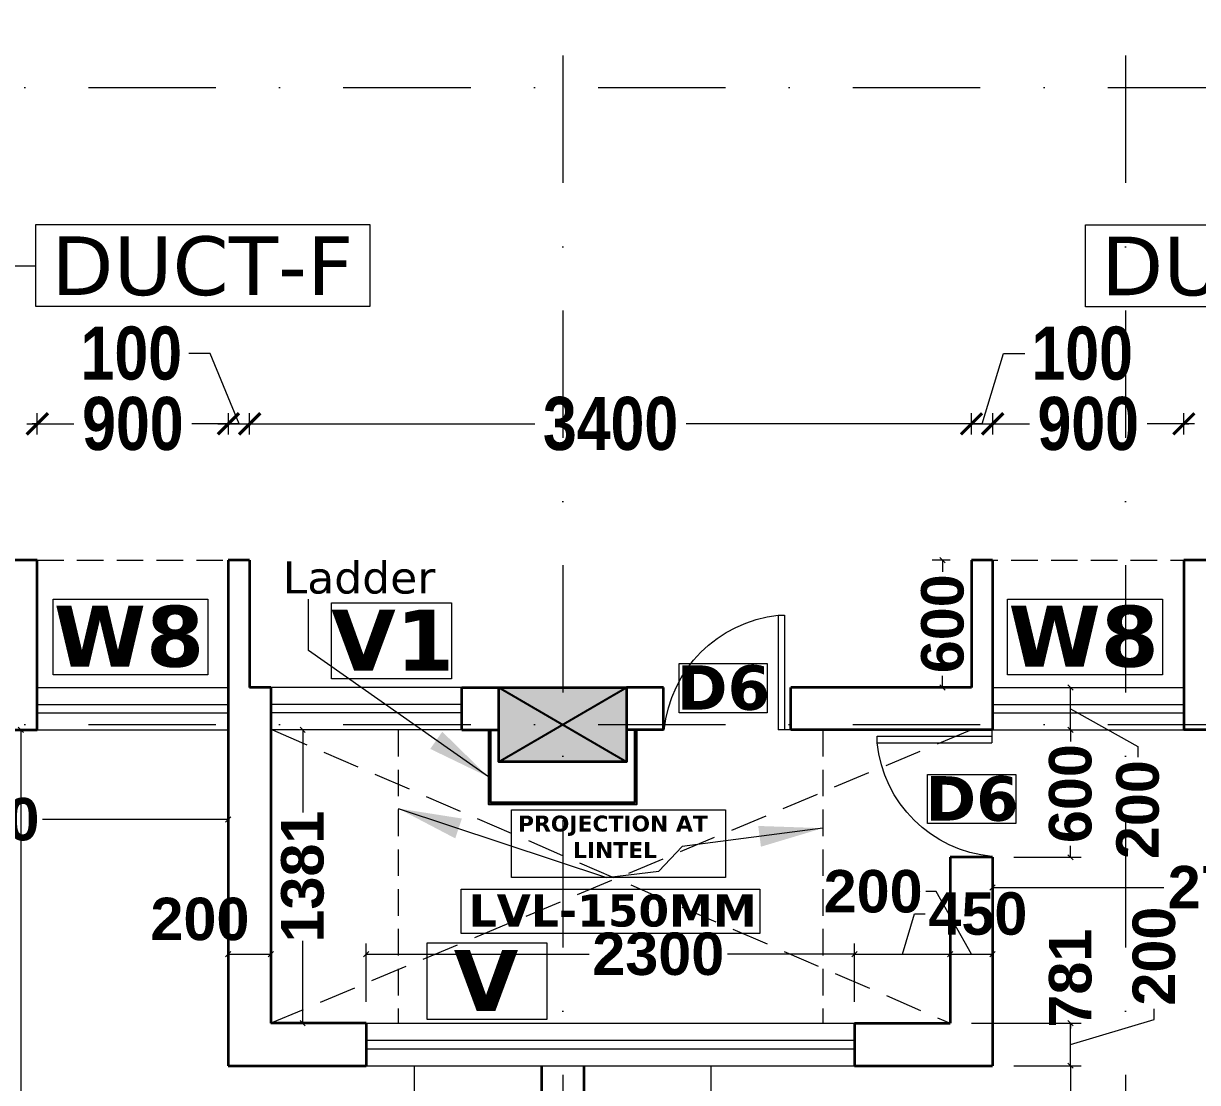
# Model space of a CAD drawing. Header units: millimetres. Extents: x -3092162 to 4513894, y -12317808 to 1849994.
# Drawn here: x -384874 to -379345, y -5824667 to -5819679 of the extents above; entities that cross this region are included whole.
import ezdxf

# ---------------------------------------------------------------- set-up
doc = ezdxf.new("R2010")
doc.units = ezdxf.units.MM
doc.header["$LTSCALE"] = 2
doc.header["$MEASUREMENT"] = 0
doc.header["$PDMODE"] = 34
doc.header["$PDSIZE"] = 500
for name, pattern in [('DASHDOT', [1, 0.5, -0.25, 0, -0.25]), ('DASHED2', [0.375, 0.25, -0.125]), ('HIDDEN', [0.375, 0.25, -0.125])]:
    doc.linetypes.add(name, pattern=pattern)
for name, color, linetype, lineweight, true_color in [('AEROW', 7, 'Continuous', 15, 0x0d0d0d), ('duct text', 7, 'Continuous', 5, 0x30182a), ('partation wall', 7, 'Continuous', 20, 0x525023)]:
    doc.layers.add(name, color=color, linetype=linetype, lineweight=lineweight, true_color=true_color)
for name, color, linetype, lineweight in [('coloumn', 10, 'Continuous', 35), ('D DIM', 250, 'Continuous', 9), ('D6', 10, 'Continuous', 5), ('DOOR', 27, 'Continuous', 5), ('glass', 5, 'Continuous', 15), ('GRID', 251, 'DASHDOT', 5), ('ldr', 11, 'Continuous', 25), ('PARGOLA', 115, 'DASHED2', 5), ('PROJ', 251, 'HIDDEN', 5), ('SILL', 74, 'Continuous', 9), ('taxe', 7, 'Continuous', 9), ('TEXT', 7, 'Continuous', 13), ('toi.dim.', 214, 'Continuous', 9), ('VENTI', 162, 'Continuous', 5), ('WAll', 250, 'Continuous', 35)]:
    doc.layers.add(name, color=color, linetype=linetype, lineweight=lineweight)
doc.styles.add('door', font='arial.ttf', dxfattribs={"height": 70})
doc.styles.add('INNER DIM', font='ARIALNB.TTF', dxfattribs={"height": 250})
doc.styles.add('int dim', font='arialbd.ttf', dxfattribs={"height": 200})
doc.styles.add('style2', font='verdana.ttf')
doc.dimstyles.new('DOOR', dxfattribs={"dimtxt": 100, "dimasz": 100, "dimexe": 25, "dimexo": 50, "dimgap": 25, "dimtad": 0, "dimtih": 1, "dimtoh": 1, "dimdec": 0, "dimzin": 3, "dimdsep": 46, "dimtxsty": 'door', "dimblk": 'OBLIQUE', "dimcen": 200, "dimclrd": 256, "dimclre": 256, "dimclrt": 256, "dimadec": 0, "dimazin": 0, "dimtfac": 1, "dimtdec": 0, "dimtofl": 0, "dimtmove": 2, "dimatfit": 3, "dimfxl": 300, "dimfxlon": 1, "dimfrac": 1, "dimtolj": 1, "dimtzin": 0, "dimlwd": -1, "dimlwe": -1, "dimarcsym": 0})
doc.dimstyles.new('INNER DIM', dxfattribs={"dimscale": 0, "dimtxt": 250, "dimasz": 100, "dimexe": 50, "dimexo": 50, "dimgap": 50, "dimtad": 0, "dimdec": 0, "dimzin": 0, "dimdsep": 46, "dimtxsty": 'INNER DIM', "dimblk": 'ARCHTICK', "dimcen": 100, "dimdle": 50, "dimclrd": 256, "dimclre": 256, "dimclrt": 256, "dimadec": 0, "dimazin": 0, "dimtfac": 1, "dimtdec": 0, "dimtix": 1, "dimtmove": 2, "dimatfit": 3, "dimfxl": 50, "dimfxlon": 1, "dimtolj": 1, "dimtzin": 0, "dimlwd": -1, "dimlwe": -1, "dimarcsym": 1})
doc.dimstyles.new('toilet detail', dxfattribs={"dimtxt": 150, "dimasz": 25, "dimexe": 50, "dimexo": 100, "dimgap": 25, "dimtad": 0, "dimdec": 0, "dimzin": 3, "dimdsep": 46, "dimtxsty": 'int dim', "dimblk": 'OBLIQUE', "dimcen": 90, "dimclrd": 214, "dimclre": 214, "dimclrt": 256, "dimadec": 0, "dimazin": 0, "dimtfac": 1, "dimtdec": 0, "dimtofl": 0, "dimtmove": 1, "dimatfit": 3, "dimfxl": 1, "dimfrac": 1, "dimtolj": 1, "dimtzin": 0, "dimlwd": -1, "dimlwe": -1, "dimarcsym": 1})

# ---------------------------------------------------------------- blocks, each defined once
blk = doc.blocks.new('_Oblique')
at = {"color": 0, "linetype": 'ByBlock', "lineweight": -2}
blk.add_line((-0.5, -0.5), (0.5, 0.5), dxfattribs=at)
blk = doc.blocks.new('1000 DOOR R')
at = {"layer": 'DOOR', "color": 252, "ltscale": 200}
for p, q in [((-900, -900), (0, -900)), ((-900, -900), (-900, -950)), ((0, -1000), (0, -900)), ((-900, -950), (0, -950))]:
    blk.add_line(p, q, dxfattribs=at)
blk.add_arc((96.2, -1003), 1001.5, 95.46124, 174.09882, dxfattribs=at)
blk = doc.blocks.new('_ArchTick')
at = {"color": 0, "linetype": 'ByBlock', "const_width": 0.15}
blk.add_lwpolyline([(-0.5, -0.5), (0.5, 0.5)], dxfattribs=at)
blk = doc.blocks.new('*D292')
at = {"layer": 'Defpoints', "color": 0, "lineweight": 50, "ltscale": 100, "transparency": 16777216}
for p in [(-385109.7, -5823006.2), (-384886.4, -5823006.2), (-385108.8, -5827456.2)]:
    blk.add_point(p, dxfattribs=at)
at = {"layer": 'toi.dim.', "color": 214, "ltscale": 100, "transparency": 16777216}
for p, q in [((-385009.7, -5823006.2), (-384836.4, -5823006.2)), ((-384886.4, -5823006.2), (-384886.4, -5824904.9)), ((-384886.4, -5827456.2), (-384886.4, -5825557.5)), ((-385008.8, -5827456.2), (-384836.4, -5827456.2))]:
    blk.add_line(p, q, dxfattribs=at)
at = {"layer": 'toi.dim.', "color": 214, "ltscale": 100, "transparency": 16777216, "xscale": 25, "yscale": 25, "zscale": 25}
for p, rotation in [((-384886.4, -5823006.2), 90), ((-384886.4, -5827456.2), 270)]:
    blk.add_blockref('_Oblique', p, dxfattribs=dict(at, rotation=rotation))
at = {"layer": 'toi.dim.', "ltscale": 100, "transparency": 16777216, "insert": (-384886.4, -5825231.2), "char_height": 200, "attachment_point": 5, "rotation": 90, "style": 'int dim'}
blk.add_mtext('\\A1;4450', dxfattribs=at)
blk = doc.blocks.new('*D318')
at = {"layer": 'Defpoints', "color": 0, "lineweight": 50, "ltscale": 100, "transparency": 16777216}
for p in [(-380309.7, -5824587.4), (-379942.9, -5824587.4), (-380482.7, -5827456.2)]:
    blk.add_point(p, dxfattribs=at)
at = {"layer": 'toi.dim.', "color": 214, "ltscale": 100, "transparency": 16777216}
for p, q in [((-380209.7, -5824587.4), (-379892.9, -5824587.4)), ((-379942.9, -5824587.4), (-379942.9, -5825696)), ((-379942.9, -5827456.2), (-379942.9, -5826347.6)), ((-380382.7, -5827456.2), (-379892.9, -5827456.2))]:
    blk.add_line(p, q, dxfattribs=at)
at = {"layer": 'toi.dim.', "color": 214, "ltscale": 100, "transparency": 16777216, "xscale": 25, "yscale": 25, "zscale": 25}
for p, rotation in [((-379942.9, -5824587.4), 90), ((-379942.9, -5827456.2), 270)]:
    blk.add_blockref('_Oblique', p, dxfattribs=dict(at, rotation=rotation))
at = {"layer": 'toi.dim.', "ltscale": 100, "transparency": 16777216, "insert": (-379942.9, -5826021.8), "char_height": 200, "attachment_point": 5, "rotation": 90, "style": 'int dim'}
blk.add_mtext('\\A1;2869', dxfattribs=at)
blk = doc.blocks.new('*D319')
at = {"layer": 'Defpoints', "color": 0, "lineweight": 50, "ltscale": 100, "transparency": 16777216}
for p in [(-380509.7, -5824387.4), (-379942.9, -5824387.4), (-380309.7, -5824587.4)]:
    blk.add_point(p, dxfattribs=at)
at = {"layer": 'toi.dim.', "color": 214, "ltscale": 100, "transparency": 16777216}
for p, q in [((-379549.1, -5824369.3), (-379549.1, -5824319.3)), ((-380409.7, -5824387.4), (-379892.9, -5824387.4)), ((-379942.9, -5824487.4), (-379549.1, -5824369.3)), ((-379942.9, -5824587.4), (-379942.9, -5824387.4)), ((-380209.7, -5824587.4), (-379892.9, -5824587.4))]:
    blk.add_line(p, q, dxfattribs=at)
at = {"layer": 'toi.dim.', "color": 214, "ltscale": 100, "transparency": 16777216, "xscale": 25, "yscale": 25, "zscale": 25}
for p, rotation in [((-379942.9, -5824387.4), 90), ((-379942.9, -5824587.4), 270)]:
    blk.add_blockref('_Oblique', p, dxfattribs=dict(at, rotation=rotation))
at = {"layer": 'toi.dim.', "ltscale": 100, "transparency": 16777216, "insert": (-379549.1, -5824071.6), "char_height": 200, "attachment_point": 5, "rotation": 90, "style": 'int dim'}
blk.add_mtext('\\A1;200', dxfattribs=at)
blk = doc.blocks.new('*D320')
at = {"layer": 'Defpoints', "color": 0, "lineweight": 50, "ltscale": 100, "transparency": 16777216}
for p in [(-380309.7, -5823606.2), (-379942.9, -5823606.2), (-380509.7, -5824387.4)]:
    blk.add_point(p, dxfattribs=at)
at = {"layer": 'toi.dim.', "color": 214, "ltscale": 100, "transparency": 16777216}
for p, q in [((-379942.9, -5823606.2), (-379942.9, -5823581.2)), ((-380209.7, -5823606.2), (-379892.9, -5823606.2)), ((-380409.7, -5824387.4), (-379892.9, -5824387.4)), ((-379942.9, -5824387.4), (-379942.9, -5824412.4))]:
    blk.add_line(p, q, dxfattribs=at)
at = {"layer": 'toi.dim.', "color": 214, "ltscale": 100, "transparency": 16777216, "xscale": 25, "yscale": 25, "zscale": 25}
for p, rotation in [((-379942.9, -5823606.2), 270), ((-379942.9, -5824387.4), 90)]:
    blk.add_blockref('_Oblique', p, dxfattribs=dict(at, rotation=rotation))
at = {"layer": 'toi.dim.', "ltscale": 100, "transparency": 16777216, "insert": (-379942.9, -5824175.1), "char_height": 200, "attachment_point": 5, "rotation": 90, "style": 'int dim'}
blk.add_mtext('\\A1;781', dxfattribs=at)
blk = doc.blocks.new('*D321')
at = {"layer": 'Defpoints', "color": 0, "lineweight": 50, "ltscale": 100, "transparency": 16777216}
for p in [(-380309.7, -5823006.2), (-379942.9, -5823006.2), (-380309.7, -5823606.2)]:
    blk.add_point(p, dxfattribs=at)
at = {"layer": 'toi.dim.', "color": 214, "ltscale": 100, "transparency": 16777216}
for p, q in [((-380209.7, -5823006.2), (-379892.9, -5823006.2)), ((-379942.9, -5823006.2), (-379942.9, -5823060.9)), ((-379942.9, -5823606.2), (-379942.9, -5823551.5)), ((-380209.7, -5823606.2), (-379892.9, -5823606.2))]:
    blk.add_line(p, q, dxfattribs=at)
at = {"layer": 'toi.dim.', "color": 214, "ltscale": 100, "transparency": 16777216, "xscale": 25, "yscale": 25, "zscale": 25}
for p, rotation in [((-379942.9, -5823006.2), 90), ((-379942.9, -5823606.2), 270)]:
    blk.add_blockref('_Oblique', p, dxfattribs=dict(at, rotation=rotation))
at = {"layer": 'toi.dim.', "ltscale": 100, "transparency": 16777216, "insert": (-379942.9, -5823306.2), "char_height": 200, "attachment_point": 5, "rotation": 90, "style": 'int dim'}
blk.add_mtext('\\A1;600', dxfattribs=at)
blk = doc.blocks.new('*D322')
at = {"layer": 'Defpoints', "color": 0, "lineweight": 50, "ltscale": 100, "transparency": 16777216}
for p in [(-380309.7, -5822806.2), (-379942.9, -5822806.2), (-380309.7, -5823006.2)]:
    blk.add_point(p, dxfattribs=at)
at = {"layer": 'toi.dim.', "color": 214, "ltscale": 100, "transparency": 16777216}
for p, q in [((-380209.7, -5822806.2), (-379892.9, -5822806.2)), ((-379942.9, -5823006.2), (-379942.9, -5822806.2)), ((-379942.9, -5822906.2), (-379625.7, -5823084)), ((-380209.7, -5823006.2), (-379892.9, -5823006.2)), ((-379625.7, -5823084), (-379625.7, -5823134))]:
    blk.add_line(p, q, dxfattribs=at)
at = {"layer": 'toi.dim.', "color": 214, "ltscale": 100, "transparency": 16777216, "xscale": 25, "yscale": 25, "zscale": 25}
for p, rotation in [((-379942.9, -5822806.2), 90), ((-379942.9, -5823006.2), 270)]:
    blk.add_blockref('_Oblique', p, dxfattribs=dict(at, rotation=rotation))
at = {"layer": 'toi.dim.', "ltscale": 100, "transparency": 16777216, "insert": (-379625.7, -5823381.7), "char_height": 200, "attachment_point": 5, "rotation": 90, "style": 'int dim'}
blk.add_mtext('\\A1;200', dxfattribs=at)
blk = doc.blocks.new('*D338')
at = {"layer": 'Defpoints', "color": 0, "lineweight": 50, "ltscale": 100, "transparency": 16777216}
for p in [(-383470.7, -5823006.2), (-383559.2, -5824387.4), (-383484.7, -5824387.4)]:
    blk.add_point(p, dxfattribs=at)
at = {"layer": 'toi.dim.', "color": 214, "ltscale": 100, "transparency": 16777216}
for p, q in [((-383570.7, -5823006.2), (-383609.2, -5823006.2)), ((-383559.2, -5823006.2), (-383559.2, -5823394.8)), ((-383559.2, -5824387.4), (-383559.2, -5823998.8)), ((-383584.7, -5824387.4), (-383609.2, -5824387.4))]:
    blk.add_line(p, q, dxfattribs=at)
at = {"layer": 'toi.dim.', "color": 214, "ltscale": 100, "transparency": 16777216, "xscale": 25, "yscale": 25, "zscale": 25}
for p, rotation in [((-383559.2, -5823006.2), 90), ((-383559.2, -5824387.4), 270)]:
    blk.add_blockref('_Oblique', p, dxfattribs=dict(at, rotation=rotation))
at = {"layer": 'toi.dim.', "ltscale": 100, "transparency": 16777216, "insert": (-383559.2, -5823696.8), "char_height": 200, "attachment_point": 5, "rotation": 90, "style": 'int dim'}
blk.add_mtext('\\A1;1381', dxfattribs=at)
blk = doc.blocks.new('*D339')
at = {"layer": 'Defpoints', "color": 0, "lineweight": 50, "ltscale": 100, "transparency": 16777216}
for p in [(-386309.7, -5823287.8), (-383909.7, -5823427.7), (-383909.7, -5823427.7)]:
    blk.add_point(p, dxfattribs=at)
at = {"layer": 'toi.dim.', "color": 214, "ltscale": 100, "transparency": 16777216}
for p, q in [((-386309.7, -5823387.8), (-386309.7, -5823477.7)), ((-386309.7, -5823427.7), (-385435.1, -5823427.7)), ((-383909.7, -5823427.7), (-384784.3, -5823427.7)), ((-383909.7, -5823527.7), (-383909.7, -5823477.7))]:
    blk.add_line(p, q, dxfattribs=at)
at = {"layer": 'toi.dim.', "color": 214, "ltscale": 100, "transparency": 16777216, "xscale": 25, "yscale": 25, "zscale": 25, "rotation": 180}
blk.add_blockref('_Oblique', (-386309.7, -5823427.7), dxfattribs=at)
at = {"layer": 'toi.dim.', "color": 214, "ltscale": 100, "transparency": 16777216, "xscale": 25, "yscale": 25, "zscale": 25}
blk.add_blockref('_Oblique', (-383909.7, -5823427.7), dxfattribs=at)
at = {"layer": 'toi.dim.', "ltscale": 100, "transparency": 16777216, "insert": (-385109.7, -5823427.7), "char_height": 200, "attachment_point": 5, "style": 'int dim'}
blk.add_mtext('\\A1;2400', dxfattribs=at)
blk = doc.blocks.new('*D340')
at = {"layer": 'Defpoints', "color": 0, "lineweight": 50, "ltscale": 100, "transparency": 16777216}
for p in [(-377584.7, -5823662.4), (-380309.7, -5823731.5), (-377584.7, -5823748)]:
    blk.add_point(p, dxfattribs=at)
at = {"layer": 'toi.dim.', "color": 214, "ltscale": 100, "transparency": 16777216}
for p, q in [((-380309.7, -5823748), (-379502.6, -5823748)), ((-377584.7, -5823748), (-378846.4, -5823748)), ((-380309.7, -5823831.5), (-380309.7, -5823798)), ((-377584.7, -5823762.4), (-377584.7, -5823798))]:
    blk.add_line(p, q, dxfattribs=at)
at = {"layer": 'toi.dim.', "color": 214, "ltscale": 100, "transparency": 16777216, "xscale": 25, "yscale": 25, "zscale": 25, "rotation": 180}
blk.add_blockref('_Oblique', (-380309.7, -5823748), dxfattribs=at)
at = {"layer": 'toi.dim.', "color": 214, "ltscale": 100, "transparency": 16777216, "xscale": 25, "yscale": 25, "zscale": 25}
blk.add_blockref('_Oblique', (-377584.7, -5823748), dxfattribs=at)
at = {"layer": 'toi.dim.', "ltscale": 100, "transparency": 16777216, "insert": (-379174.5, -5823748), "char_height": 200, "attachment_point": 5, "style": 'int dim'}
blk.add_mtext('\\A1;2725', dxfattribs=at)
blk = doc.blocks.new('*D341')
at = {"layer": 'Defpoints', "color": 0, "lineweight": 50, "ltscale": 100, "transparency": 16777216}
for p in [(-383709.7, -5824061.8), (-383909.7, -5824141.4), (-383709.7, -5824141.4)]:
    blk.add_point(p, dxfattribs=at)
at = {"layer": 'toi.dim.', "color": 214, "ltscale": 100, "transparency": 16777216}
for p, q in [((-383909.7, -5824041.4), (-383909.7, -5824011.8)), ((-383709.7, -5824041.4), (-383709.7, -5824011.8)), ((-383909.7, -5824061.8), (-383709.7, -5824061.8))]:
    blk.add_line(p, q, dxfattribs=at)
at = {"layer": 'toi.dim.', "color": 214, "ltscale": 100, "transparency": 16777216, "xscale": 25, "yscale": 25, "zscale": 25, "rotation": 180}
blk.add_blockref('_Oblique', (-383909.7, -5824061.8), dxfattribs=at)
at = {"layer": 'toi.dim.', "color": 214, "ltscale": 100, "transparency": 16777216, "xscale": 25, "yscale": 25, "zscale": 25}
blk.add_blockref('_Oblique', (-383709.7, -5824061.8), dxfattribs=at)
at = {"layer": 'toi.dim.', "ltscale": 100, "transparency": 16777216, "insert": (-384043.1, -5823897.7), "char_height": 200, "attachment_point": 5, "style": 'int dim'}
blk.add_mtext('\\A1;200', dxfattribs=at)
blk = doc.blocks.new('*D342')
at = {"layer": 'Defpoints', "color": 0, "lineweight": 50, "ltscale": 100, "transparency": 16777216}
for p in [(-380959.7, -5824061.8), (-383259.7, -5824387.4), (-380959.7, -5824387.4)]:
    blk.add_point(p, dxfattribs=at)
at = {"layer": 'toi.dim.', "color": 214, "ltscale": 100, "transparency": 16777216}
for p, q in [((-383259.7, -5824287.4), (-383259.7, -5824011.8)), ((-380959.7, -5824287.4), (-380959.7, -5824011.8)), ((-383259.7, -5824061.8), (-382209.8, -5824061.8)), ((-380959.7, -5824061.8), (-381559, -5824061.8))]:
    blk.add_line(p, q, dxfattribs=at)
at = {"layer": 'toi.dim.', "color": 214, "ltscale": 100, "transparency": 16777216, "xscale": 25, "yscale": 25, "zscale": 25, "rotation": 180}
blk.add_blockref('_Oblique', (-383259.7, -5824061.8), dxfattribs=at)
at = {"layer": 'toi.dim.', "color": 214, "ltscale": 100, "transparency": 16777216, "xscale": 25, "yscale": 25, "zscale": 25}
blk.add_blockref('_Oblique', (-380959.7, -5824061.8), dxfattribs=at)
at = {"layer": 'toi.dim.', "ltscale": 100, "transparency": 16777216, "insert": (-381884.4, -5824061.8), "char_height": 200, "attachment_point": 5, "style": 'int dim'}
blk.add_mtext('\\A1;2300', dxfattribs=at)
blk = doc.blocks.new('*D343')
at = {"layer": 'Defpoints', "color": 0, "lineweight": 50, "ltscale": 100, "transparency": 16777216}
for p in [(-380509.7, -5824061.8), (-380959.7, -5824387.4), (-380509.7, -5824387.4)]:
    blk.add_point(p, dxfattribs=at)
at = {"layer": 'toi.dim.', "color": 214, "ltscale": 100, "transparency": 16777216}
for p, q in [((-380734.7, -5824061.8), (-380677.8, -5823872.2)), ((-380677.8, -5823872.2), (-380627.8, -5823872.2)), ((-380959.7, -5824287.4), (-380959.7, -5824011.8)), ((-380509.7, -5824287.4), (-380509.7, -5824011.8)), ((-380959.7, -5824061.8), (-380509.7, -5824061.8))]:
    blk.add_line(p, q, dxfattribs=at)
at = {"layer": 'toi.dim.', "color": 214, "ltscale": 100, "transparency": 16777216, "xscale": 25, "yscale": 25, "zscale": 25, "rotation": 180}
blk.add_blockref('_Oblique', (-380959.7, -5824061.8), dxfattribs=at)
at = {"layer": 'toi.dim.', "color": 214, "ltscale": 100, "transparency": 16777216, "xscale": 25, "yscale": 25, "zscale": 25}
blk.add_blockref('_Oblique', (-380509.7, -5824061.8), dxfattribs=at)
at = {"layer": 'toi.dim.', "ltscale": 100, "transparency": 16777216, "insert": (-380379.2, -5823872.2), "char_height": 200, "attachment_point": 5, "style": 'int dim'}
blk.add_mtext('\\A1;450', dxfattribs=at)
blk = doc.blocks.new('*D344')
at = {"layer": 'Defpoints', "color": 0, "lineweight": 50, "ltscale": 100, "transparency": 16777216}
for p in [(-380309.7, -5824061.8), (-380509.7, -5824387.4), (-380309.7, -5824387.4)]:
    blk.add_point(p, dxfattribs=at)
at = {"layer": 'toi.dim.', "color": 214, "ltscale": 100, "transparency": 16777216}
for p, q in [((-380574.8, -5823767.3), (-380624.8, -5823767.3)), ((-380409.7, -5824061.8), (-380574.8, -5823767.3)), ((-380509.7, -5824287.4), (-380509.7, -5824011.8)), ((-380309.7, -5824287.4), (-380309.7, -5824011.8)), ((-380509.7, -5824061.8), (-380309.7, -5824061.8))]:
    blk.add_line(p, q, dxfattribs=at)
at = {"layer": 'toi.dim.', "color": 214, "ltscale": 100, "transparency": 16777216, "xscale": 25, "yscale": 25, "zscale": 25, "rotation": 180}
blk.add_blockref('_Oblique', (-380509.7, -5824061.8), dxfattribs=at)
at = {"layer": 'toi.dim.', "color": 214, "ltscale": 100, "transparency": 16777216, "xscale": 25, "yscale": 25, "zscale": 25}
blk.add_blockref('_Oblique', (-380309.7, -5824061.8), dxfattribs=at)
at = {"layer": 'toi.dim.', "ltscale": 100, "transparency": 16777216, "insert": (-380872.5, -5823767.3), "char_height": 200, "attachment_point": 5, "style": 'int dim'}
blk.add_mtext('\\A1;200', dxfattribs=at)
blk = doc.blocks.new('*D346')
at = {"layer": 'Defpoints', "color": 0, "lineweight": 50, "ltscale": 100, "transparency": 16777216}
for p in [(-380545.1, -5822206.2), (-380409.7, -5822206.2), (-380409.7, -5822806.2)]:
    blk.add_point(p, dxfattribs=at)
at = {"layer": 'toi.dim.', "color": 214, "ltscale": 100, "transparency": 16777216}
for p, q in [((-380509.7, -5822206.2), (-380595.1, -5822206.2)), ((-380545.1, -5822206.2), (-380545.1, -5822260.9)), ((-380545.1, -5822806.2), (-380545.1, -5822751.5)), ((-380509.7, -5822806.2), (-380595.1, -5822806.2))]:
    blk.add_line(p, q, dxfattribs=at)
at = {"layer": 'toi.dim.', "color": 214, "ltscale": 100, "transparency": 16777216, "xscale": 25, "yscale": 25, "zscale": 25}
for p, rotation in [((-380545.1, -5822206.2), 90), ((-380545.1, -5822806.2), 270)]:
    blk.add_blockref('_Oblique', p, dxfattribs=dict(at, rotation=rotation))
at = {"layer": 'toi.dim.', "ltscale": 100, "transparency": 16777216, "insert": (-380545.1, -5822506.2), "char_height": 200, "attachment_point": 5, "rotation": 90, "style": 'int dim'}
blk.add_mtext('\\A1;600', dxfattribs=at)

msp = doc.modelspace()

# ---------------------------------------------------------------- hatches: boundary and pattern name
at = {"layer": 'coloumn', "ltscale": 100}
msp.add_hatch(color=256, dxfattribs=at).paths.add_polyline_path([(-382034.7, -5822806.2), (-382034.7, -5823156.2), (-382634.7, -5823156.2), (-382634.7, -5822806.2)])
msp.add_hatch(color=256, dxfattribs=at).paths.add_polyline_path([(-382034.7, -5822806.2), (-382034.7, -5823156.2), (-382634.7, -5823156.2), (-382634.7, -5822806.2)])
msp.add_hatch(color=256, dxfattribs=at).paths.add_polyline_path([(-382034.7, -5822806.2), (-382034.7, -5823156.2), (-382634.7, -5823156.2), (-382634.7, -5822806.2)])

# ---------------------------------------------------------------- linework, layer by layer
at = {"layer": 'coloumn', "lineweight": 25, "ltscale": 100}
for p, q in [((-382634.7, -5823156.2), (-382034.7, -5822806.2)), ((-382634.7, -5822806.2), (-382034.7, -5823156.2)), ((-382634.7, -5823156.2), (-382034.7, -5822806.2)), ((-382634.7, -5822806.2), (-382034.7, -5823156.2)), ((-382634.7, -5823156.2), (-382034.7, -5822806.2)), ((-382634.7, -5822806.2), (-382034.7, -5823156.2))]:
    msp.add_line(p, q, dxfattribs=at)
at = {"layer": 'coloumn', "ltscale": 100}
msp.add_lwpolyline([(-382034.7, -5822806.2), (-382034.7, -5823156.2), (-382634.7, -5823156.2), (-382634.7, -5822806.2)], close=True, dxfattribs=at)
msp.add_lwpolyline([(-382034.7, -5822806.2), (-382034.7, -5823156.2), (-382634.7, -5823156.2), (-382634.7, -5822806.2)], close=True, dxfattribs=at)
msp.add_lwpolyline([(-382034.7, -5822806.2), (-382034.7, -5823156.2), (-382634.7, -5823156.2), (-382634.7, -5822806.2)], close=True, dxfattribs=at)
at = {"layer": 'D DIM', "ltscale": 100}
for p, q in [((-383995.5, -5821233), (-384095.5, -5821233)), ((-383858.9, -5821564.6), (-383995.5, -5821233)), ((-380359.3, -5821564.6), (-380258.4, -5821233.3)), ((-380258.4, -5821233.3), (-380158.4, -5821233.3)), ((-384808.9, -5821614.6), (-384808.9, -5821514.6)), ((-384808.9, -5821614.6), (-384808.9, -5821514.6)), ((-383908.9, -5821614.6), (-383908.9, -5821514.6)), ((-383908.9, -5821614.6), (-383908.9, -5821514.6)), ((-383808.9, -5821614.6), (-383808.9, -5821514.6)), ((-383808.9, -5821614.6), (-383808.9, -5821514.6)), ((-380409.3, -5821614.6), (-380409.3, -5821514.6)), ((-380409.3, -5821614.6), (-380409.3, -5821514.6)), ((-380309.3, -5821614.6), (-380309.3, -5821514.6)), ((-380309.3, -5821614.6), (-380309.3, -5821514.6)), ((-379409.3, -5821614.6), (-379409.3, -5821514.6)), ((-379409.3, -5821614.6), (-379409.3, -5821514.6)), ((-384858.9, -5821564.6), (-384636.3, -5821564.6)), ((-384808.9, -5821564.6), (-384833, -5821564.6)), ((-383858.9, -5821564.6), (-384081.5, -5821564.6)), ((-383958.9, -5821564.6), (-383758.9, -5821564.6)), ((-383858.9, -5821564.6), (-382465.3, -5821564.6)), ((-380359.3, -5821564.6), (-381752.9, -5821564.6)), ((-380409.3, -5821564.6), (-380309.3, -5821564.6)), ((-380409.3, -5821564.6), (-380309.3, -5821564.6)), ((-380359.3, -5821564.6), (-380136.7, -5821564.6)), ((-379359.3, -5821564.6), (-379581.9, -5821564.6)), ((-379409.3, -5821564.6), (-379385.1, -5821564.6))]:
    msp.add_line(p, q, dxfattribs=at)
at = {"layer": 'D6', "ltscale": 0.1}
for points in [[(-381786.5, -5822693.2), (-381371.7, -5822693.2), (-381371.7, -5822925), (-381786.5, -5822925)], [(-380615.7, -5823215.6), (-380200.9, -5823215.6), (-380200.9, -5823447.3), (-380615.7, -5823447.3)]]:
    msp.add_lwpolyline(points, close=True, dxfattribs=at)
at = {"layer": 'duct text', "ltscale": 0.1}
for points in [[(-384815.7, -5820626), (-383243.2, -5820626), (-383243.2, -5821012.2), (-384815.7, -5821012.2)], [(-379871.8, -5820627), (-378299.2, -5820627), (-378299.2, -5821013.2), (-379871.8, -5821013.2)]]:
    msp.add_lwpolyline(points, close=True, dxfattribs=at)
at = {"layer": 'glass', "ltscale": 100}
for p, q in [((-384809.8, -5822886.2), (-383909.6, -5822886.2)), ((-384809.8, -5822926.2), (-383909.6, -5822926.2)), ((-382809.7, -5822886.2), (-383709.7, -5822886.2)), ((-382809.7, -5822926.2), (-383709.7, -5822926.2)), ((-380309.7, -5822886.2), (-379409.7, -5822886.2)), ((-380309.7, -5822926.2), (-379409.7, -5822926.2)), ((-383259.7, -5824467.4), (-380959.7, -5824467.4)), ((-383259.7, -5824507.4), (-380959.7, -5824507.4))]:
    msp.add_line(p, q, dxfattribs=at)
at = {"layer": 'GRID', "color": 5, "ltscale": 600}
for p, q in [((-382334.3, -5807829.3), (-382334.3, -5892623.2)), ((-379684.3, -5807829.3), (-379684.3, -5892623.2))]:
    msp.add_line(p, q, dxfattribs=at)
at = {"layer": 'GRID', "color": 6, "ltscale": 600}
for p, q in [((-460174.2, -5819981.2), (-367334.7, -5819981.2)), ((-460174.2, -5822981.2), (-367334.7, -5822981.2))]:
    msp.add_line(p, q, dxfattribs=at)
at = {"layer": 'ldr', "ltscale": 100}
for points in [[(-382684.5, -5823006.2), (-382684.5, -5823356), (-381984.8, -5823356), (-381984.8, -5823006.2)], [(-382674.5, -5823006.2), (-382674.5, -5823346), (-381994.8, -5823346), (-381994.8, -5823006.2)]]:
    msp.add_lwpolyline(points, dxfattribs=at)
at = {"layer": 'PARGOLA', "ltscale": 350}
for p, q in [((-380409.7, -5823006.2), (-383709.7, -5824387.4)), ((-383700.7, -5823006.2), (-380509.7, -5824387.4))]:
    msp.add_line(p, q, dxfattribs=at)
at = {"layer": 'partation wall', "ltscale": 100}
for p, q in [((-383034.7, -5824587.4), (-383034.7, -5827613.4)), ((-381634.7, -5827613.4), (-381634.7, -5824587.4))]:
    msp.add_line(p, q, dxfattribs=at)
at = {"layer": 'PROJ', "ltscale": 250}
for p, q in [((-384809.7, -5822206.2), (-383909.7, -5822206.2)), ((-380409.7, -5822206.2), (-379409.7, -5822206.2)), ((-383109.7, -5823006.2), (-383109.7, -5824387.4)), ((-381109.7, -5823006.2), (-381109.7, -5824387.4))]:
    msp.add_line(p, q, dxfattribs=at)
at = {"layer": 'SILL', "ltscale": 100}
for p, q in [((-384809.7, -5822806.2), (-383909.7, -5822806.2)), ((-382809.7, -5822806.2), (-383709.7, -5822806.2)), ((-380309.7, -5822806.2), (-379409.7, -5822806.2)), ((-384809.7, -5823006.2), (-383909.7, -5823006.2)), ((-382809.7, -5823006.2), (-383700.7, -5823006.2)), ((-380309.7, -5823006.2), (-379409.7, -5823006.2)), ((-383259.7, -5824387.4), (-380959.7, -5824387.4)), ((-383259.7, -5824587.4), (-380959.7, -5824587.4))]:
    msp.add_line(p, q, dxfattribs=at)
at = {"layer": 'taxe', "ltscale": 0.1}
msp.add_lwpolyline([(-382812.8, -5823756.9), (-381406.6, -5823756.9), (-381406.6, -5823964.2), (-382812.8, -5823964.2)], close=True, dxfattribs=at)
at = {"layer": 'TEXT', "ltscale": 100}
msp.add_lwpolyline([(-382575.5, -5823382.8), (-381568.2, -5823382.8), (-381568.2, -5823700.5), (-382575.5, -5823700.5)], close=True, dxfattribs=at)
at = {"layer": 'VENTI', "ltscale": 100}
for points in [[(-384005.4, -5822746.9), (-384735, -5822746.9), (-384735, -5822389.7), (-384005.4, -5822389.7)], [(-382857.6, -5822765.3), (-383423.7, -5822765.3), (-383423.7, -5822408.1), (-382857.6, -5822408.1)], [(-379509.4, -5822746.9), (-380239, -5822746.9), (-380239, -5822389.7), (-379509.4, -5822389.7)], [(-382973.9, -5824368), (-382407.8, -5824368), (-382407.8, -5824010.9), (-382973.9, -5824010.9)]]:
    msp.add_lwpolyline(points, close=True, dxfattribs=at)
at = {"layer": 'WAll', "ltscale": 100}
for p, q in [((-384809.7, -5822206.2), (-385409.7, -5822206.2)), ((-384809.7, -5823006.2), (-384809.7, -5822206.2)), ((-383809.7, -5822206.2), (-383909.7, -5822206.2)), ((-383809.7, -5822206.2), (-383909.7, -5822206.2)), ((-383909.7, -5822206.2), (-383909.7, -5823246.2)), ((-383809.7, -5822206.2), (-383809.7, -5822806.2)), ((-380309.7, -5822206.2), (-380409.7, -5822206.2)), ((-380409.7, -5822206.2), (-380409.7, -5822806.2)), ((-380309.7, -5822206.2), (-380309.7, -5823006.2)), ((-378809.7, -5822206.2), (-379409.7, -5822206.2)), ((-378809.7, -5822206.2), (-379409.7, -5822206.2)), ((-379409.7, -5822206.2), (-379409.7, -5823006.2)), ((-383709.7, -5822806.2), (-383809.7, -5822806.2)), ((-383709.7, -5822806.2), (-383709.7, -5823246.2)), ((-382809.7, -5823006.2), (-382809.7, -5822806.2)), ((-382809.7, -5822806.2), (-382634.7, -5822806.2)), ((-381859.7, -5822806.2), (-382034.7, -5822806.2)), ((-381859.7, -5823006.2), (-381859.7, -5822806.2)), ((-380409.7, -5822806.2), (-381259.5, -5822806.2)), ((-381259.5, -5823006.2), (-381259.5, -5822806.2)), ((-383709.7, -5822906.2), (-383709.7, -5824387.4)), ((-385409.7, -5823006.2), (-384809.7, -5823006.2)), ((-383909.7, -5823006.2), (-383909.7, -5824587.4)), ((-382809.7, -5823006.2), (-382634.7, -5823006.2)), ((-381859.7, -5823006.2), (-382034.7, -5823006.2)), ((-380309.7, -5823006.2), (-381259.5, -5823006.2)), ((-378809.7, -5823006.2), (-379409.7, -5823006.2)), ((-380509.7, -5823606.2), (-380509.7, -5824387.4)), ((-380309.7, -5823606.2), (-380509.7, -5823606.2)), ((-380309.7, -5823606.2), (-380309.7, -5824587.4)), ((-383259.7, -5824387.4), (-383709.7, -5824387.4)), ((-383259.7, -5824387.4), (-383259.7, -5824587.4)), ((-380959.7, -5824387.4), (-380959.7, -5824587.4)), ((-380959.7, -5824387.4), (-380509.7, -5824387.4)), ((-383909.7, -5824587.4), (-383709.7, -5824587.4)), ((-383909.7, -5824587.4), (-383259.7, -5824587.4)), ((-382434.7, -5824587.4), (-382434.7, -5827456.2)), ((-382234.7, -5824587.4), (-382234.7, -5827456.2)), ((-380959.7, -5824587.4), (-380309.7, -5824587.4))]:
    msp.add_line(p, q, dxfattribs=at)

# ---------------------------------------------------------------- block references
at = {"layer": 'D DIM', "ltscale": 100, "xscale": 100, "yscale": 100, "zscale": 100, "rotation": 180}
for p in [(-384808.9, -5821564.6), (-383908.9, -5821564.6), (-383808.9, -5821564.6), (-380309.3, -5821564.6)]:
    msp.add_blockref('_ArchTick', p, dxfattribs=at)
at = {"layer": 'D DIM', "ltscale": 100, "xscale": 100, "yscale": 100, "zscale": 100}
for p in [(-383908.9, -5821564.6), (-383808.9, -5821564.6), (-380409.3, -5821564.6), (-379409.3, -5821564.6)]:
    msp.add_blockref('_ArchTick', p, dxfattribs=at)
at = {"layer": 'DOOR', "ltscale": 100, "extrusion": (0, 0, -1), "xscale": 0.5999999999997379, "yscale": 0.5999999999997379, "zscale": -0.6000000002695848}
for p, rotation in [((381859.5, -5823006.2), 270), ((380313.7, -5823606.2), 180)]:
    msp.add_blockref('1000 DOOR R', p, dxfattribs=dict(at, rotation=rotation))

# ---------------------------------------------------------------- texts
at = {"layer": 'D DIM', "ltscale": 100, "char_height": 250, "attachment_point": 5, "style": 'INNER DIM'}
for s, insert in [('\\A1;100', (-384366.1, -5821233)), ('\\A1;100', (-379887.8, -5821233.3)), ('\\A1;900', (-384358.9, -5821564.6)), ('\\A1;3400', (-382109.1, -5821564.6)), ('\\A1;900', (-379859.3, -5821564.6))]:
    msp.add_mtext(s, dxfattribs=dict(at, insert=insert))
at = {"layer": 'D6', "ltscale": 0.1, "char_height": 210, "attachment_point": 5, "style": 'style2'}
for insert in [(-381577.4, -5822808.4), (-380406.6, -5823330.8)]:
    msp.add_mtext('\\pt2310;{\\fVerdana|b1|i0|c0|p34;D6}', dxfattribs=dict(at, insert=insert))
at = {"layer": 'duct text', "ltscale": 0.1, "char_height": 276.639, "width": 1547.237, "attachment_point": 5, "style": 'style2'}
for insert in [(-384031.1, -5820822.6), (-379087.1, -5820823.6)]:
    msp.add_mtext('\\pt3043;DUCT-F', dxfattribs=dict(at, insert=insert))
at = {"layer": 'taxe', "ltscale": 0.1, "char_height": 151.2, "attachment_point": 5, "style": 'style2'}
for s, insert in [('\\pt1663.2;Ladder', (-383293.8, -5822289.5)), ('\\pt1663.2;{\\fVerdana|b1|i0|c0|p34;LVL-150MM}', (-382099.1, -5823858))]:
    msp.add_mtext(s, dxfattribs=dict(at, insert=insert))
at = {"layer": 'TEXT', "ltscale": 100, "insert": (-382749.9, -5823409.7), "char_height": 75, "width": 1331.504, "attachment_point": 1, "style": 'style2'}
msp.add_mtext('\\pi204.72;{\\fVerdana|b1|i0|c0|p34;PROJECTION AT \\P\\pi463.62;LINTEL}', dxfattribs=at)
at = {"layer": 'VENTI', "ltscale": 100, "char_height": 287, "attachment_point": 5, "style": 'style2'}
for insert in [(-384377.1, -5822567.3), (-379881.1, -5822567.3)]:
    msp.add_mtext('\\pt3157;{\\fVerdana|b1|i0|c0|p34;W8}', dxfattribs=dict(at, insert=insert))
at = {"layer": 'VENTI', "ltscale": 0.1, "char_height": 287, "attachment_point": 5, "style": 'style2'}
for s, insert in [('\\pt3157;{\\fVerdana|b1|i0|c0|p34;V1}', (-383136, -5822582.9)), ('\\pt3157;{\\fVerdana|b1|i0|c0|p34;V}', (-382695.6, -5824185.7))]:
    msp.add_mtext(s, dxfattribs=dict(at, insert=insert))

# ---------------------------------------------------------------- dimensions: what is measured, and where the dimension line sits
at = {"layer": 'toi.dim.', "ltscale": 100}
for base, p1, p2, picture, middle in [((-380545.1, -5822206.2), (-380409.7, -5822806.2), (-380409.7, -5822206.2), '*D346', (-380545.1, -5822506.2)), ((-384886.4, -5823006.2), (-385108.8, -5827456.2), (-385109.7, -5823006.2), '*D292', (-384886.4, -5825231.2)), ((-383559.2, -5824387.4), (-383470.7, -5823006.2), (-383484.7, -5824387.4), '*D338', (-383559.2, -5823696.8)), ((-379942.9, -5823006.2), (-380309.7, -5823606.2), (-380309.7, -5823006.2), '*D321', (-379942.9, -5823306.2)), ((-379942.9, -5824387.4), (-380309.7, -5824587.4), (-380509.7, -5824387.4), '*D319', (-379549.1, -5824294.3)), ((-379942.9, -5824587.4), (-380482.7, -5827456.2), (-380309.7, -5824587.4), '*D318', (-379942.9, -5826021.8))]:
    dim = msp.add_linear_dim(base=base, p1=p1, p2=p2, angle=90, dimstyle='toilet detail', dxfattribs=at)
    dim.commit()
    dim.dimension.update_dxf_attribs({"geometry": picture, "text_midpoint": middle})
for base, p1, p2, picture, middle in [((-379942.9, -5822806.2), (-380309.7, -5823006.2), (-380309.7, -5822806.2), '*D322', (-379625.7, -5823159)), ((-379942.9, -5823606.2), (-380509.7, -5824387.4), (-380309.7, -5823606.2), '*D320', (-379942.9, -5824175.1))]:
    dim = msp.add_linear_dim(base=base, p1=p1, p2=p2, angle=90, dimstyle='toilet detail', dxfattribs=at)
    dim.commit()
    dim.dimension.update_dxf_attribs({"geometry": picture, "text_midpoint": middle, "dimtype": 160})
for base, p1, p2, picture, middle in [((-383909.7, -5823427.7), (-386309.7, -5823287.8), (-383909.7, -5823427.7), '*D339', (-385109.7, -5823427.7)), ((-380309.7, -5824061.8), (-380509.7, -5824387.4), (-380309.7, -5824387.4), '*D344', (-380649.8, -5823767.3)), ((-377584.7, -5823748), (-380309.7, -5823731.5), (-377584.7, -5823662.4), '*D340', (-379174.5, -5823748)), ((-383709.7, -5824061.8), (-383909.7, -5824141.4), (-383709.7, -5824141.4), '*D341', (-384043.1, -5823897.7)), ((-380959.7, -5824061.8), (-383259.7, -5824387.4), (-380959.7, -5824387.4), '*D342', (-381884.4, -5824061.8))]:
    dim = msp.add_linear_dim(base=base, p1=p1, p2=p2, dimstyle='toilet detail', dxfattribs=at)
    dim.commit()
    dim.dimension.update_dxf_attribs({"geometry": picture, "text_midpoint": middle, "dimtype": 160})
dim = msp.add_linear_dim(base=(-380509.7, -5824061.8), p1=(-380959.7, -5824387.4), p2=(-380509.7, -5824387.4), dimstyle='toilet detail', dxfattribs=at)
dim.commit()
dim.dimension.update_dxf_attribs({"geometry": '*D343', "text_midpoint": (-380602.8, -5823872.2)})

# ---------------------------------------------------------------- leaders
at = {"layer": 'AEROW', "ltscale": 100}
for points in [[(-382684.5, -5823227.6), (-383532.5, -5822631.8), (-383531.4, -5822390.9)], [(-383109.7, -5823376), (-382128.3, -5823700.5), (-381881.6, -5823670.6)], [(-381109.7, -5823468.8), (-381772.6, -5823554.7), (-381881.6, -5823670.6)]]:
    msp.add_leader(points, dimstyle='INNER DIM', override={"dimscale": 1, "dimtxt": 200, "dimasz": 300, "dimfxl": 6, "dimfxlon": 1}, dxfattribs=at)
at = {"layer": 'duct text', "ltscale": 0.1}
msp.add_leader([(-385030.4, -5822632), (-385030.4, -5820820.2), (-384815.7, -5820820.2)], dimstyle='DOOR', dxfattribs=at)

doc.saveas('drawing.dxf')
